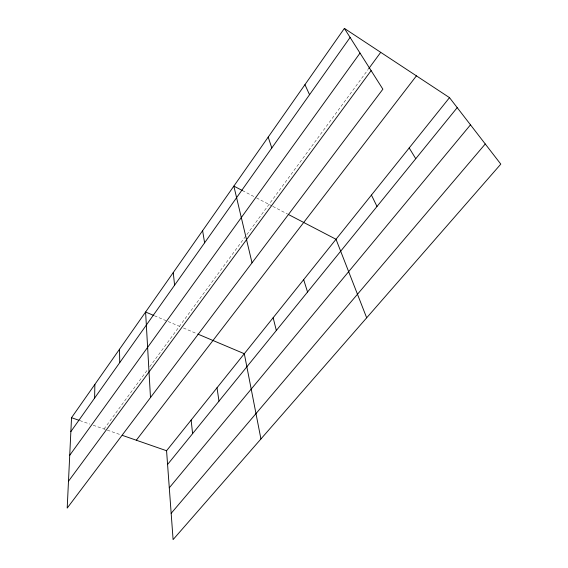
<?xml version="1.0" encoding="UTF-8"?>
<svg xmlns="http://www.w3.org/2000/svg" width="568" height="568" viewBox="0 0 568 568"><rect width="100%" height="100%" fill="white"/><g stroke="black" fill="none" stroke-linecap="round" stroke-linejoin="round"><path stroke-width="0.43" stroke-dasharray="2.84 2.13" d="M104.022 428.996L147.68 369.562M149.774 366.715L368.149 69.445M79.861 420.597L89.858 424.069M93.195 425.233L106.507 429.855M107.338 430.146L120.586 434.754M154.468 315.765L167.361 321.211M168.163 321.552L179.452 326.316M183.443 328.006L197.018 333.743M242.444 190.578L255.728 197.486M256.509 197.891L272.093 206.006M272.867 206.404L287.522 214.029"/><path stroke-width="0.85" d="M94.615 398.083L94.863 384.408M71.532 417.7L67.194 508.097L382.875 89.19L344.378 28.4L71.532 417.7L79.03 420.306M70.865 431.602L350.108 37.445M69.729 455.28L360.02 53.101M368.675 68.728L380.716 52.334M68.48 481.238L371.124 70.631M136.32 440.221L416.422 75.849M449.501 97.646L500.806 164.124L173.098 539.6L166.566 450.736L449.501 97.646L344.378 28.4M167.574 464.475L457.212 107.629M169.292 487.813L470.489 124.832M171.167 513.316L485.264 143.981M122.241 435.329L166.566 450.736M153.658 315.425L145.6 312.017L150.484 397.572M197.813 334.076L244.311 353.722L260.932 438.965M242.444 190.578L233.853 186.105L252.022 262.828M288.288 214.434L336.015 239.27L366.672 317.81M409.187 147.957L415.755 158.706M371.436 195.065L376.996 206.461M304.945 84.667L309.546 94.707M268.188 137.108L271.802 147.978M303.667 279.641L307.551 292.023M273.151 317.725L276.332 330.484M202.613 230.672L204.608 242.82M217.011 387.788L218.992 401.129M191.132 420.079L192.602 433.64M173.254 272.562L174.589 285.2M119.514 349.242L119.734 362.625"/></g></svg>
